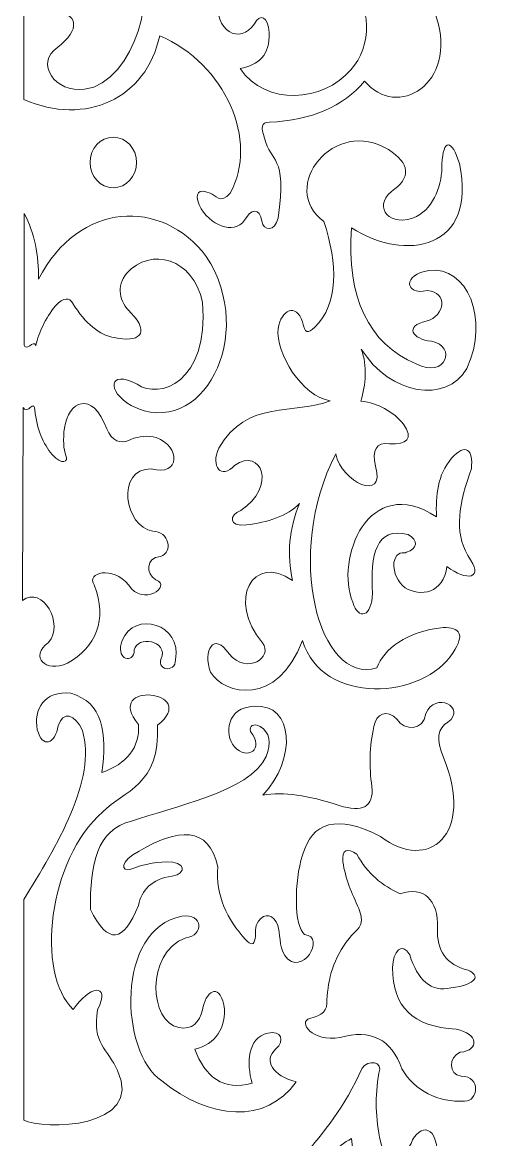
# Model space of a CAD drawing. Header units: centimetres. Extents: x -29 to 29, y -119 to 120.
# Drawn here: x -28.5 to -12.28, y -0.14 to 38.65 of the extents above; entities that cross this region are included whole.
import ezdxf

# ---------------------------------------------------------------- set-up
doc = ezdxf.new("R2010")
doc.units = ezdxf.units.CM
doc.header["$MEASUREMENT"] = 0
doc.layers.add('layer 1', color=7, linetype='Continuous')

msp = doc.modelspace()

# ---------------------------------------------------------------- linework, layer by layer
at = {"layer": 'layer 1', "color": 242, "lineweight": 9}
msp.add_ellipse((-25.34134, 33.78414), major_axis=(0, 0.875), ratio=0.92285714, dxfattribs=at)
for points, knots in [([(-28.45134, 35.97164), (-28.45134, 35.97164), (-28.45134, 41.09914), (-28.45134, 41.09914), (-28.45134, 41.09914), (-27.85815, 41.51183), (-27.18702, 41.61048), (-26.37689, 41.20791), (-26.37689, 41.20791), (-25.61516, 40.36189), (-25.82767, 39.69459), (-26.65509, 40.12539), (-26.65509, 40.12539), (-27.75757, 40.45501), (-27.95357, 39.10016), (-27.55427, 39.04416), (-27.55427, 39.04416), (-26.45878, 39.00573), (-26.51377, 38.36687), (-27.27134, 37.78664), (-27.27134, 37.78664), (-28.10435, 37.22743), (-27.33082, 36.18346), (-26.34501, 36.32571), (-26.34501, 36.32571), (-24.55634, 36.53414), (-23.76178, 40.06278), (-24.56001, 40.67196), (-24.56001, 40.67196), (-25.05164, 40.54328), (-25.11015, 41.71798), (-24.38134, 41.26789), (-24.38134, 41.26789), (-24.14275, 41.16382), (-23.9387, 41.17932), (-23.77634, 41.33914), (-23.77634, 41.33914), (-23.19666, 41.73314), (-23.09463, 40.69804), (-23.55384, 40.68414), (-23.55384, 40.68414), (-23.55384, 40.68414), (-23.55078, 40.08768), (-23.55078, 40.08768), (-23.55078, 40.08768), (-23.52982, 39.87823), (-23.22163, 39.79705), (-23.13078, 39.97768), (-23.13078, 39.97768), (-22.82686, 40.71399), (-21.69041, 40.38885), (-21.72134, 39.51914), (-21.72134, 39.51914), (-21.84548, 38.30205), (-20.94718, 37.87387), (-20.43884, 38.59414), (-20.43884, 38.59414), (-20.25824, 38.97001), (-19.97158, 38.86083), (-19.93384, 38.29164), (-19.93384, 38.29164), (-19.90034, 37.50271), (-20.2906, 37.16979), (-20.93884, 37.04414), (-20.93884, 37.04414), (-20.04844, 35.73748), (-18.05399, 35.87444), (-17.09635, 36.99914), (-17.09635, 36.99914), (-16.35887, 37.7969), (-16.30896, 39.32846), (-17.28634, 39.96664), (-17.28634, 39.96664), (-17.81693, 40.29438), (-18.23694, 40.0638), (-18.31884, 39.55164), (-18.31884, 39.55164), (-18.47806, 38.98797), (-18.90026, 38.98595), (-19.14885, 39.58414), (-19.14885, 39.58414), (-19.38343, 41.94263), (-15.41307, 42.40312), (-15.29885, 39.58164), (-15.29885, 39.58164), (-14.97507, 40.57081), (-14.2713, 41.3317), (-13.18629, 41.27732), (-13.18629, 41.27732), (-12.59137, 41.21217), (-12.60585, 40.49617), (-13.1688, 40.30732), (-13.1688, 40.30732), (-14.08008, 40.15883), (-14.34713, 39.64007), (-14.12879, 38.84232), (-14.12879, 38.84232), (-13.36797, 36.50375), (-15.50492, 35.24878), (-16.61634, 36.61164), (-16.61634, 36.61164), (-17.369, 35.70779), (-18.44894, 35.26271), (-19.92384, 35.17914), (-19.92384, 35.17914), (-20.2201, 35.18679), (-20.21548, 34.98606), (-20.09134, 34.62914), (-20.09134, 34.62914), (-19.89462, 33.74448), (-19.29362, 34.104), (-19.61885, 31.84914), (-19.61885, 31.84914), (-19.72398, 31.38952), (-20.13472, 31.38417), (-20.18133, 31.74664), (-20.18133, 31.74664), (-20.25819, 32.22337), (-20.56467, 32.18275), (-20.78384, 31.77664), (-20.78384, 31.77664), (-21.16524, 31.27173), (-22.00543, 31.57624), (-22.35884, 32.31039), (-22.35884, 32.31039), (-22.516, 32.70103), (-22.40366, 32.90855), (-21.98134, 32.71414), (-21.98134, 32.71414), (-21.79854, 32.6704), (-21.62001, 32.30993), (-21.27884, 32.72414), (-21.27884, 32.72414), (-20.29045, 34.52953), (-21.44251, 37.20549), (-23.73134, 38.18664), (-23.73134, 38.18664), (-24.18786, 36.00298), (-26.29525, 35.03232), (-28.45134, 35.97164)], [0, 0, 0, 0, 0.02777778, 0.02777778, 0.02777778, 0.02777778, 0.05555556, 0.05555556, 0.05555556, 0.05555556, 0.08333333, 0.08333333, 0.08333333, 0.08333333, 0.11111111, 0.11111111, 0.11111111, 0.11111111, 0.13888889, 0.13888889, 0.13888889, 0.13888889, 0.16666667, 0.16666667, 0.16666667, 0.16666667, 0.19444444, 0.19444444, 0.19444444, 0.19444444, 0.22222222, 0.22222222, 0.22222222, 0.22222222, 0.25, 0.25, 0.25, 0.25, 0.27777778, 0.27777778, 0.27777778, 0.27777778, 0.30555556, 0.30555556, 0.30555556, 0.30555556, 0.33333333, 0.33333333, 0.33333333, 0.33333333, 0.36111111, 0.36111111, 0.36111111, 0.36111111, 0.38888889, 0.38888889, 0.38888889, 0.38888889, 0.41666667, 0.41666667, 0.41666667, 0.41666667, 0.44444444, 0.44444444, 0.44444444, 0.44444444, 0.47222222, 0.47222222, 0.47222222, 0.47222222, 0.5, 0.5, 0.5, 0.5, 0.52777778, 0.52777778, 0.52777778, 0.52777778, 0.55555556, 0.55555556, 0.55555556, 0.55555556, 0.58333333, 0.58333333, 0.58333333, 0.58333333, 0.61111111, 0.61111111, 0.61111111, 0.61111111, 0.63888889, 0.63888889, 0.63888889, 0.63888889, 0.66666667, 0.66666667, 0.66666667, 0.66666667, 0.69444444, 0.69444444, 0.69444444, 0.69444444, 0.72222222, 0.72222222, 0.72222222, 0.72222222, 0.75, 0.75, 0.75, 0.75, 0.77777778, 0.77777778, 0.77777778, 0.77777778, 0.80555556, 0.80555556, 0.80555556, 0.80555556, 0.83333333, 0.83333333, 0.83333333, 0.83333333, 0.86111111, 0.86111111, 0.86111111, 0.86111111, 0.88888889, 0.88888889, 0.88888889, 0.88888889, 0.91666667, 0.91666667, 0.91666667, 0.91666667, 0.94444444, 0.94444444, 0.94444444, 0.94444444, 1, 1, 1, 1]), ([(-21.31996, 16.72089), (-20.69695, 15.97866), (-19.77502, 16.60442), (-20.16501, 17.10855), (-20.16501, 17.10855), (-21.41603, 18.5859), (-20.4841, 20.22397), (-19.12503, 19.27605), (-19.12503, 19.27605), (-19.30993, 20.1668), (-19.2451, 21.05546), (-18.87884, 21.94164), (-18.87884, 21.94164), (-19.27101, 21.5182), (-20.0089, 21.27796), (-20.72134, 21.20414), (-20.72134, 21.20414), (-21.36411, 21.12155), (-21.31044, 21.5491), (-20.91884, 21.70414), (-20.91884, 21.70414), (-19.6557, 22.49933), (-20.19139, 23.94338), (-21.13384, 23.25914), (-21.13384, 23.25914), (-21.5916, 22.77298), (-21.97784, 23.21711), (-21.67384, 23.86664), (-21.67384, 23.86664), (-20.72791, 25.56974), (-19.02014, 25.02156), (-17.80885, 25.50914), (-17.80885, 25.50914), (-18.79059, 25.65537), (-19.70685, 27.16135), (-19.62385, 28.02414), (-19.62385, 28.02414), (-19.50572, 28.6653), (-18.99681, 28.92647), (-18.77635, 28.24664), (-18.77635, 28.24664), (-18.67819, 27.84475), (-18.60058, 27.83047), (-18.34635, 28.06664), (-18.34635, 28.06664), (-17.52157, 28.85828), (-17.54476, 30.26681), (-18.03135, 31.72914), (-18.03135, 31.72914), (-19.63968, 32.92648), (-17.64823, 35.39088), (-15.79384, 34.23164), (-15.79384, 34.23164), (-15.03288, 33.74968), (-14.99622, 33.26301), (-15.68384, 32.77164), (-15.68384, 32.77164), (-16.3597, 32.22079), (-15.71875, 31.49161), (-14.81385, 31.90664), (-14.81385, 31.90664), (-14.18506, 32.2428), (-13.92162, 33.04595), (-13.93384, 33.72664), (-13.93384, 33.72664), (-13.89884, 34.61901), (-13.58162, 34.59821), (-13.32884, 33.75414), (-13.32884, 33.75414), (-12.67809, 30.75885), (-15.21438, 30.31352), (-17.07635, 31.51914), (-17.07635, 31.51914), (-17.24288, 29.08273), (-16.49289, 27.50605), (-14.82634, 26.78914), (-14.82634, 26.78914), (-13.80091, 26.27025), (-13.39647, 27.39663), (-14.29884, 27.58164), (-14.29884, 27.58164), (-14.9674, 27.63605), (-15.25051, 28.11755), (-14.48094, 28.26986), (-14.48094, 28.26986), (-13.79941, 28.46295), (-13.72996, 29.29302), (-14.43635, 29.33414), (-14.43635, 29.33414), (-15.2494, 29.16166), (-15.29233, 29.91121), (-14.38343, 30.03486), (-14.38343, 30.03486), (-13.06225, 30.20123), (-12.27776, 28.36608), (-13.06635, 26.62664), (-13.06635, 26.62664), (-13.78181, 25.41691), (-15.72538, 25.6883), (-16.73385, 27.30664), (-16.73385, 27.30664), (-16.51392, 26.69), (-16.57759, 26.09026), (-16.74385, 25.49664), (-16.74385, 25.49664), (-16.14241, 25.42424), (-15.64647, 25.15361), (-15.26791, 24.69935), (-15.26791, 24.69935), (-14.89986, 24.18819), (-15.1609, 23.98461), (-15.7529, 24.01935), (-15.7529, 24.01935), (-16.20909, 24.07546), (-16.37421, 23.79667), (-16.2376, 23.24039), (-16.2376, 23.24039), (-15.8722, 21.962), (-17.43293, 22.68624), (-17.62135, 23.66664), (-17.62135, 23.66664), (-19.41929, 20.17664), (-18.21435, 15.62518), (-16.19384, 16.23914), (-16.19384, 16.23914), (-15.94288, 16.8956), (-15.17651, 17.49884), (-13.89384, 17.63914), (-13.89384, 17.63914), (-13.30674, 17.6445), (-13.12809, 17.39532), (-13.54634, 16.77414), (-13.54634, 16.77414), (-14.56646, 15.12765), (-18.0791, 14.90804), (-18.77884, 17.18914), (-18.77884, 17.18914), (-19.6262, 14.86895), (-21.49862, 15.29894), (-21.96246, 16.08839), (-21.96246, 16.08839), (-22.2467, 16.83301), (-21.84966, 17.52223), (-21.31996, 16.72089)], [0, 0, 0, 0, 0.02702703, 0.02702703, 0.02702703, 0.02702703, 0.05405405, 0.05405405, 0.05405405, 0.05405405, 0.08108108, 0.08108108, 0.08108108, 0.08108108, 0.10810811, 0.10810811, 0.10810811, 0.10810811, 0.13513514, 0.13513514, 0.13513514, 0.13513514, 0.16216216, 0.16216216, 0.16216216, 0.16216216, 0.18918919, 0.18918919, 0.18918919, 0.18918919, 0.21621622, 0.21621622, 0.21621622, 0.21621622, 0.24324324, 0.24324324, 0.24324324, 0.24324324, 0.27027027, 0.27027027, 0.27027027, 0.27027027, 0.2972973, 0.2972973, 0.2972973, 0.2972973, 0.32432432, 0.32432432, 0.32432432, 0.32432432, 0.35135135, 0.35135135, 0.35135135, 0.35135135, 0.37837838, 0.37837838, 0.37837838, 0.37837838, 0.40540541, 0.40540541, 0.40540541, 0.40540541, 0.43243243, 0.43243243, 0.43243243, 0.43243243, 0.45945946, 0.45945946, 0.45945946, 0.45945946, 0.48648649, 0.48648649, 0.48648649, 0.48648649, 0.51351351, 0.51351351, 0.51351351, 0.51351351, 0.54054054, 0.54054054, 0.54054054, 0.54054054, 0.56756757, 0.56756757, 0.56756757, 0.56756757, 0.59459459, 0.59459459, 0.59459459, 0.59459459, 0.62162162, 0.62162162, 0.62162162, 0.62162162, 0.64864865, 0.64864865, 0.64864865, 0.64864865, 0.67567568, 0.67567568, 0.67567568, 0.67567568, 0.7027027, 0.7027027, 0.7027027, 0.7027027, 0.72972973, 0.72972973, 0.72972973, 0.72972973, 0.75675676, 0.75675676, 0.75675676, 0.75675676, 0.78378378, 0.78378378, 0.78378378, 0.78378378, 0.81081081, 0.81081081, 0.81081081, 0.81081081, 0.83783784, 0.83783784, 0.83783784, 0.83783784, 0.86486486, 0.86486486, 0.86486486, 0.86486486, 0.89189189, 0.89189189, 0.89189189, 0.89189189, 0.91891892, 0.91891892, 0.91891892, 0.91891892, 0.94594595, 0.94594595, 0.94594595, 0.94594595, 1, 1, 1, 1]), ([(-28.43884, 27.43664), (-28.43884, 27.43664), (-28.43634, 32.01664), (-28.43634, 32.01664), (-28.43634, 32.01664), (-28.0608, 31.32814), (-27.92897, 30.55393), (-27.93384, 29.73164), (-27.93384, 29.73164), (-26.53993, 32.44838), (-23.64122, 32.5568), (-22.11384, 30.51914), (-22.11384, 30.51914), (-20.31799, 27.77945), (-22.27302, 24.10816), (-24.71884, 25.34164), (-24.71884, 25.34164), (-25.57831, 25.84887), (-25.51771, 26.6108), (-24.51134, 26.08664), (-24.51134, 26.08664), (-23.75401, 25.55434), (-22.02134, 26.11164), (-22.24384, 28.92914), (-22.24384, 28.92914), (-22.55938, 30.45886), (-24.03854, 30.86728), (-24.88134, 29.93164), (-24.88134, 29.93164), (-25.23828, 29.47468), (-25.13948, 28.9557), (-24.72884, 28.56664), (-24.72884, 28.56664), (-24.01793, 27.80537), (-24.48042, 27.53374), (-25.29884, 27.70414), (-25.29884, 27.70414), (-25.81801, 27.78078), (-26.30551, 28.18244), (-26.76134, 28.90914), (-26.76134, 28.90914), (-26.84936, 29.08419), (-27.05822, 29.12258), (-27.34634, 28.81164), (-27.34634, 28.81164), (-27.70473, 28.36238), (-27.91176, 27.9015), (-28.03384, 27.43414), (-28.03384, 27.43414), (-28.06769, 27.52887), (-28.15603, 27.50226), (-28.24259, 27.41789), (-28.24259, 27.41789), (-28.32946, 27.35223), (-28.42012, 27.3691), (-28.43884, 27.43664)], [0, 0, 0, 0, 0.06666667, 0.06666667, 0.06666667, 0.06666667, 0.13333333, 0.13333333, 0.13333333, 0.13333333, 0.2, 0.2, 0.2, 0.2, 0.26666667, 0.26666667, 0.26666667, 0.26666667, 0.33333333, 0.33333333, 0.33333333, 0.33333333, 0.4, 0.4, 0.4, 0.4, 0.46666667, 0.46666667, 0.46666667, 0.46666667, 0.53333333, 0.53333333, 0.53333333, 0.53333333, 0.6, 0.6, 0.6, 0.6, 0.66666667, 0.66666667, 0.66666667, 0.66666667, 0.73333333, 0.73333333, 0.73333333, 0.73333333, 0.8, 0.8, 0.8, 0.8, 0.86666667, 0.86666667, 0.86666667, 0.86666667, 1, 1, 1, 1]), ([(-28.49759, 18.57789), (-27.78836, 19.1088), (-27.03351, 17.75879), (-27.58884, 17.11664), (-27.58884, 17.11664), (-28.26263, 16.61577), (-27.69645, 16.05779), (-26.93384, 16.39664), (-26.93384, 16.39664), (-25.95929, 16.95143), (-25.53227, 17.89591), (-26.00134, 19.11664), (-26.00134, 19.11664), (-26.29887, 19.54154), (-25.37538, 19.8058), (-24.80134, 19.11164), (-24.80134, 19.11164), (-24.32838, 18.35262), (-23.27588, 19.07067), (-23.86634, 19.29164), (-23.86634, 19.29164), (-24.21087, 19.49251), (-24.22537, 20.0723), (-23.70634, 20.10164), (-23.70634, 20.10164), (-23.24499, 20.26625), (-23.40953, 20.96785), (-23.96884, 20.98664), (-23.96884, 20.98664), (-24.94858, 21.12009), (-25.27175, 23.15122), (-24.02384, 23.14914), (-24.02384, 23.14914), (-23.00244, 22.86382), (-23.00506, 23.93247), (-23.84884, 24.23414), (-23.84884, 24.23414), (-24.13853, 24.31458), (-24.44488, 24.28641), (-24.73384, 24.16664), (-24.73384, 24.16664), (-25.0956, 23.98129), (-25.38668, 24.11499), (-25.56634, 24.53664), (-25.56634, 24.53664), (-26.07279, 25.90618), (-26.91295, 25.48566), (-27.03634, 24.56664), (-27.03634, 24.56664), (-27.09167, 24.18039), (-27.06848, 23.80733), (-26.98634, 23.61539), (-26.98634, 23.61539), (-26.88652, 23.38214), (-27.11557, 23.26463), (-27.46384, 23.64164), (-27.46384, 23.64164), (-27.76692, 24.00011), (-28.00133, 24.52657), (-28.06134, 25.19664), (-28.06134, 25.19664), (-28.05802, 25.32087), (-28.1177, 25.37777), (-28.22884, 25.27914), (-28.22884, 25.27914), (-28.27224, 25.197), (-28.41883, 25.16928), (-28.47134, 25.27164), (-28.47134, 25.27164), (-28.47134, 25.27164), (-28.49759, 18.57789), (-28.49759, 18.57789)], [0, 0, 0, 0, 0.05263158, 0.05263158, 0.05263158, 0.05263158, 0.10526316, 0.10526316, 0.10526316, 0.10526316, 0.15789474, 0.15789474, 0.15789474, 0.15789474, 0.21052632, 0.21052632, 0.21052632, 0.21052632, 0.26315789, 0.26315789, 0.26315789, 0.26315789, 0.31578947, 0.31578947, 0.31578947, 0.31578947, 0.36842105, 0.36842105, 0.36842105, 0.36842105, 0.42105263, 0.42105263, 0.42105263, 0.42105263, 0.47368421, 0.47368421, 0.47368421, 0.47368421, 0.52631579, 0.52631579, 0.52631579, 0.52631579, 0.57894737, 0.57894737, 0.57894737, 0.57894737, 0.63157895, 0.63157895, 0.63157895, 0.63157895, 0.68421053, 0.68421053, 0.68421053, 0.68421053, 0.73684211, 0.73684211, 0.73684211, 0.73684211, 0.78947368, 0.78947368, 0.78947368, 0.78947368, 0.84210526, 0.84210526, 0.84210526, 0.84210526, 0.89473684, 0.89473684, 0.89473684, 0.89473684, 1, 1, 1, 1]), ([(-13.75834, 19.76064), (-13.86993, 18.81832), (-14.6858, 18.68818), (-15.21335, 19.02064), (-15.21335, 19.02064), (-15.47633, 19.23079), (-15.62262, 19.51233), (-15.59834, 19.89814), (-15.59834, 19.89814), (-15.50386, 20.35114), (-15.25103, 20.17499), (-15.16084, 20.25564), (-15.16084, 20.25564), (-14.79221, 20.35701), (-14.72861, 20.67843), (-15.11084, 20.86814), (-15.11084, 20.86814), (-16.22733, 21.15469), (-16.41751, 20.16617), (-16.34834, 18.82064), (-16.34834, 18.82064), (-16.35137, 18.00867), (-16.85111, 17.87465), (-17.0271, 18.51939), (-17.0271, 18.51939), (-17.65319, 19.99221), (-16.49335, 23.03314), (-14.12334, 21.48064), (-14.12334, 21.48064), (-14.15156, 22.22197), (-14.09017, 22.93541), (-13.5971, 23.51439), (-13.5971, 23.51439), (-13.11676, 24.06553), (-12.83142, 23.80847), (-12.91334, 23.16064), (-12.91334, 23.16064), (-13.3478, 21.92011), (-13.51362, 20.99821), (-13.03834, 20.13314), (-13.03834, 20.13314), (-12.42433, 19.29535), (-13.08333, 19.23845), (-13.75834, 19.76064)], [0, 0, 0, 0, 0.08333333, 0.08333333, 0.08333333, 0.08333333, 0.16666667, 0.16666667, 0.16666667, 0.16666667, 0.25, 0.25, 0.25, 0.25, 0.33333333, 0.33333333, 0.33333333, 0.33333333, 0.41666667, 0.41666667, 0.41666667, 0.41666667, 0.5, 0.5, 0.5, 0.5, 0.58333333, 0.58333333, 0.58333333, 0.58333333, 0.66666667, 0.66666667, 0.66666667, 0.66666667, 0.75, 0.75, 0.75, 0.75, 0.83333333, 0.83333333, 0.83333333, 0.83333333, 1, 1, 1, 1]), ([(-24.61884, 16.76664), (-24.65713, 17.33169), (-23.56435, 17.27196), (-23.63884, 16.65164), (-23.63884, 16.65164), (-23.92585, 16.13673), (-23.16987, 16.04205), (-23.18134, 16.52164), (-23.18134, 16.52164), (-22.92715, 17.75253), (-24.62154, 18.24727), (-25.02884, 17.18414), (-25.02884, 17.18414), (-25.27578, 16.58745), (-24.7325, 16.35841), (-24.61884, 16.76664)], [0, 0, 0, 0, 0.2, 0.2, 0.2, 0.2, 0.4, 0.4, 0.4, 0.4, 0.6, 0.6, 0.6, 0.6, 1, 1, 1, 1]), ([(-28.44634, 0.52914), (-28.44634, 0.52914), (-28.45134, 8.19164), (-28.45134, 8.19164), (-28.45134, 8.19164), (-27.30149, 10.04597), (-25.91143, 12.35905), (-26.41134, 14.06414), (-26.41134, 14.06414), (-26.67056, 14.63628), (-27.08715, 14.74878), (-27.25134, 14.22914), (-27.25134, 14.22914), (-27.35497, 13.5926), (-27.80237, 13.42506), (-27.97884, 14.09164), (-27.97884, 14.09164), (-28.12524, 14.77881), (-27.72646, 15.46895), (-26.81134, 15.35414), (-26.81134, 15.35414), (-25.7001, 15.04478), (-25.55794, 13.96488), (-25.73384, 12.60914), (-25.73384, 12.60914), (-24.89593, 12.89779), (-24.41087, 13.46195), (-24.46634, 14.27164), (-24.46634, 14.27164), (-25.7396, 15.81464), (-22.26848, 15.46265), (-23.81134, 14.24289), (-23.81134, 14.24289), (-23.68585, 12.17286), (-24.99164, 11.96648), (-25.70384, 11.23414), (-25.70384, 11.23414), (-27.60634, 9.60789), (-28.04543, 5.6184), (-26.72884, 4.37664), (-26.72884, 4.37664), (-26.20154, 5.17988), (-25.41557, 5.35377), (-25.88384, 4.36914), (-25.88384, 4.36914), (-26.09896, 3.17705), (-25.52656, 3.02072), (-25.19384, 2.25664), (-25.19384, 2.25664), (-24.25785, 0.21704), (-27.79874, 0.19761), (-28.44634, 0.52914)], [0, 0, 0, 0, 0.07142857, 0.07142857, 0.07142857, 0.07142857, 0.14285714, 0.14285714, 0.14285714, 0.14285714, 0.21428571, 0.21428571, 0.21428571, 0.21428571, 0.28571429, 0.28571429, 0.28571429, 0.28571429, 0.35714286, 0.35714286, 0.35714286, 0.35714286, 0.42857143, 0.42857143, 0.42857143, 0.42857143, 0.5, 0.5, 0.5, 0.5, 0.57142857, 0.57142857, 0.57142857, 0.57142857, 0.64285714, 0.64285714, 0.64285714, 0.64285714, 0.71428571, 0.71428571, 0.71428571, 0.71428571, 0.78571429, 0.78571429, 0.78571429, 0.78571429, 0.85714286, 0.85714286, 0.85714286, 0.85714286, 1, 1, 1, 1]), ([(-26.13634, 7.85164), (-26.14409, 9.40193), (-25.91399, 10.6413), (-24.70384, 10.91414), (-24.70384, 10.91414), (-23.36013, 11.40581), (-20.59588, 11.91599), (-20.03134, 13.16164), (-20.03134, 13.16164), (-19.84226, 13.62533), (-19.90965, 14.00637), (-20.24634, 14.20164), (-20.24634, 14.20164), (-20.47897, 14.33173), (-20.63506, 14.21692), (-20.57509, 14.03289), (-20.57509, 14.03289), (-20.07286, 13.39478), (-20.69399, 13.01848), (-21.13759, 13.49914), (-21.13759, 13.49914), (-21.49824, 13.93528), (-21.4103, 14.86918), (-20.44884, 14.90539), (-20.44884, 14.90539), (-19.05742, 15.00586), (-18.97473, 13.05589), (-20.14883, 11.82164), (-20.14883, 11.82164), (-19.4105, 11.93111), (-18.614, 11.82693), (-17.49884, 11.45914), (-17.49884, 11.45914), (-16.69712, 11.20579), (-16.29226, 11.39448), (-16.36635, 12.11664), (-16.36635, 12.11664), (-16.46397, 12.81547), (-16.44845, 13.50914), (-16.29635, 14.19664), (-16.29635, 14.19664), (-16.22707, 14.66629), (-15.83276, 14.80897), (-15.48885, 14.44414), (-15.48885, 14.44414), (-15.23921, 14.04476), (-14.58005, 14.04329), (-14.48884, 14.64914), (-14.48884, 14.64914), (-14.19864, 15.43292), (-13.04031, 14.86014), (-13.72635, 14.35414), (-13.72635, 14.35414), (-14.09431, 14.14041), (-14.14003, 13.7518), (-13.87635, 13.12414), (-13.87635, 13.12414), (-12.79332, 10.45676), (-14.39266, 9.1128), (-16.06634, 10.38414), (-16.06634, 10.38414), (-17.57979, 11.16526), (-18.44526, 10.88635), (-18.77384, 9.72914), (-18.77384, 9.72914), (-19.06903, 8.83279), (-19.07095, 7.25898), (-18.70262, 6.97927), (-18.70262, 6.97927), (-17.94158, 6.91398), (-18.79019, 5.45037), (-19.39261, 6.24677), (-19.39261, 6.24677), (-19.604, 6.59427), (-19.52753, 7.03415), (-19.63512, 7.28927), (-19.63512, 7.28927), (-19.76619, 7.68507), (-20.10003, 7.74668), (-20.30634, 7.44164), (-20.30634, 7.44164), (-20.45514, 7.24081), (-20.38134, 7.03998), (-20.41884, 6.83914), (-20.41884, 6.83914), (-20.45034, 6.60294), (-20.5651, 6.60578), (-20.74884, 6.80664), (-20.74884, 6.80664), (-21.3867, 7.49065), (-21.79753, 8.34167), (-21.70884, 9.32914), (-21.70884, 9.32914), (-22.02283, 10.76488), (-23.10997, 10.66515), (-24.44134, 9.87664), (-24.44134, 9.87664), (-25.12496, 9.52909), (-25.07838, 9.1419), (-24.7296, 9.24582), (-24.7296, 9.24582), (-24.36739, 9.40039), (-23.9538, 9.4865), (-23.48884, 9.50414), (-23.48884, 9.50414), (-22.83098, 9.50303), (-22.77959, 9.10948), (-23.29206, 9.00525), (-23.29206, 9.00525), (-24.03353, 8.90532), (-24.34921, 8.51356), (-24.47134, 7.98914), (-24.47134, 7.98914), (-24.98943, 6.68013), (-25.52375, 6.62181), (-26.13634, 7.85164)], [0, 0, 0, 0, 0.03333333, 0.03333333, 0.03333333, 0.03333333, 0.06666667, 0.06666667, 0.06666667, 0.06666667, 0.1, 0.1, 0.1, 0.1, 0.13333333, 0.13333333, 0.13333333, 0.13333333, 0.16666667, 0.16666667, 0.16666667, 0.16666667, 0.2, 0.2, 0.2, 0.2, 0.23333333, 0.23333333, 0.23333333, 0.23333333, 0.26666667, 0.26666667, 0.26666667, 0.26666667, 0.3, 0.3, 0.3, 0.3, 0.33333333, 0.33333333, 0.33333333, 0.33333333, 0.36666667, 0.36666667, 0.36666667, 0.36666667, 0.4, 0.4, 0.4, 0.4, 0.43333333, 0.43333333, 0.43333333, 0.43333333, 0.46666667, 0.46666667, 0.46666667, 0.46666667, 0.5, 0.5, 0.5, 0.5, 0.53333333, 0.53333333, 0.53333333, 0.53333333, 0.56666667, 0.56666667, 0.56666667, 0.56666667, 0.6, 0.6, 0.6, 0.6, 0.63333333, 0.63333333, 0.63333333, 0.63333333, 0.66666667, 0.66666667, 0.66666667, 0.66666667, 0.7, 0.7, 0.7, 0.7, 0.73333333, 0.73333333, 0.73333333, 0.73333333, 0.76666667, 0.76666667, 0.76666667, 0.76666667, 0.8, 0.8, 0.8, 0.8, 0.83333333, 0.83333333, 0.83333333, 0.83333333, 0.86666667, 0.86666667, 0.86666667, 0.86666667, 0.9, 0.9, 0.9, 0.9, 0.93333333, 0.93333333, 0.93333333, 0.93333333, 1, 1, 1, 1]), ([(-17.92885, 4.70914), (-17.88601, 4.3509), (-18.09634, 4.15608), (-18.52134, 4.06664), (-18.52134, 4.06664), (-18.94408, 3.95427), (-18.43678, 3.23281), (-17.46884, 3.40289), (-17.46884, 3.40289), (-16.40073, 3.70718), (-15.68574, 3.34511), (-15.32385, 2.31664), (-15.32385, 2.31664), (-14.87534, 1.54363), (-14.05537, 1.1475), (-13.14635, 1.19414), (-13.14635, 1.19414), (-12.67766, 1.17921), (-12.56047, 2.05389), (-13.26135, 2.06414), (-13.26135, 2.06414), (-13.72247, 2.11143), (-13.70215, 2.73491), (-13.29634, 2.89164), (-13.29634, 2.89164), (-12.62858, 2.95686), (-12.64974, 3.54287), (-13.44438, 3.6901), (-13.44438, 3.6901), (-14.94896, 3.78665), (-15.64785, 4.45987), (-15.64884, 5.82914), (-15.64884, 5.82914), (-15.63708, 6.4056), (-15.311, 6.74582), (-15.05135, 6.27414), (-15.05135, 6.27414), (-14.78663, 5.40476), (-14.30107, 4.96621), (-13.62634, 5.12414), (-13.62634, 5.12414), (-12.69375, 5.25158), (-12.60105, 5.55996), (-13.02759, 5.74414), (-13.02759, 5.74414), (-13.77762, 5.92982), (-14.13013, 6.41607), (-14.0851, 7.20289), (-14.0851, 7.20289), (-14.05979, 8.19714), (-14.56892, 8.67126), (-15.38134, 8.39414), (-15.38134, 8.39414), (-16.00895, 8.67096), (-16.50967, 9.09059), (-16.89135, 9.76664), (-16.89135, 9.76664), (-17.22019, 10.01815), (-17.41909, 9.91274), (-17.37134, 9.50914), (-17.37134, 9.50914), (-17.28858, 8.89304), (-17.05384, 8.41414), (-16.82134, 7.87914), (-16.82134, 7.87914), (-16.53613, 7.2332), (-16.96714, 7.12903), (-17.15134, 6.83914), (-17.15134, 6.83914), (-17.71761, 6.15519), (-17.8798, 5.43696), (-17.92885, 4.70914)], [0, 0, 0, 0, 0.05263158, 0.05263158, 0.05263158, 0.05263158, 0.10526316, 0.10526316, 0.10526316, 0.10526316, 0.15789474, 0.15789474, 0.15789474, 0.15789474, 0.21052632, 0.21052632, 0.21052632, 0.21052632, 0.26315789, 0.26315789, 0.26315789, 0.26315789, 0.31578947, 0.31578947, 0.31578947, 0.31578947, 0.36842105, 0.36842105, 0.36842105, 0.36842105, 0.42105263, 0.42105263, 0.42105263, 0.42105263, 0.47368421, 0.47368421, 0.47368421, 0.47368421, 0.52631579, 0.52631579, 0.52631579, 0.52631579, 0.57894737, 0.57894737, 0.57894737, 0.57894737, 0.63157895, 0.63157895, 0.63157895, 0.63157895, 0.68421053, 0.68421053, 0.68421053, 0.68421053, 0.73684211, 0.73684211, 0.73684211, 0.73684211, 0.78947368, 0.78947368, 0.78947368, 0.78947368, 0.84210526, 0.84210526, 0.84210526, 0.84210526, 0.89473684, 0.89473684, 0.89473684, 0.89473684, 1, 1, 1, 1]), ([(-18.99885, 1.86164), (-19.79994, 2.08579), (-20.15503, 2.60197), (-19.69634, 3.00914), (-19.69634, 3.00914), (-19.37822, 3.29859), (-19.51081, 3.65489), (-19.9752, 3.55858), (-19.9752, 3.55858), (-20.68801, 3.38313), (-20.71861, 2.51547), (-20.5252, 1.81858), (-20.5252, 1.81858), (-21.52573, 1.53279), (-22.1626, 2.03925), (-22.51134, 3.00164), (-22.51134, 3.00164), (-21.79994, 3.17193), (-21.40039, 3.73345), (-21.49884, 4.53664), (-21.49884, 4.53664), (-21.69411, 5.3347), (-22.13638, 4.98831), (-22.24884, 4.36664), (-22.24884, 4.36664), (-22.35286, 3.9312), (-22.59012, 3.65629), (-23.06884, 3.75164), (-23.06884, 3.75164), (-24.07735, 3.91978), (-24.25326, 6.31442), (-22.82884, 6.86914), (-22.82884, 6.86914), (-22.19156, 6.92095), (-22.20378, 7.73244), (-22.96384, 7.61664), (-22.96384, 7.61664), (-25.2657, 7.17989), (-25.12657, 2.88618), (-23.65884, 1.89664), (-23.65884, 1.89664), (-21.97711, 0.54426), (-20.03825, 0.38894), (-18.99885, 1.86164)], [0, 0, 0, 0, 0.08333333, 0.08333333, 0.08333333, 0.08333333, 0.16666667, 0.16666667, 0.16666667, 0.16666667, 0.25, 0.25, 0.25, 0.25, 0.33333333, 0.33333333, 0.33333333, 0.33333333, 0.41666667, 0.41666667, 0.41666667, 0.41666667, 0.5, 0.5, 0.5, 0.5, 0.58333333, 0.58333333, 0.58333333, 0.58333333, 0.66666667, 0.66666667, 0.66666667, 0.66666667, 0.75, 0.75, 0.75, 0.75, 0.83333333, 0.83333333, 0.83333333, 0.83333333, 1, 1, 1, 1]), ([(-16.12385, 2.16664), (-15.94532, 2.58691), (-16.51877, 2.63678), (-16.70134, 2.34164), (-16.70134, 2.34164), (-17.9343, -0.38701), (-19.5867, -1.15542), (-20.63134, -3.35336), (-20.63134, -3.35336), (-21.53632, -5.07729), (-21.79551, -8.50431), (-19.48384, -10.31336), (-19.48384, -10.31336), (-18.86797, -10.92123), (-18.39005, -10.80122), (-18.0501, -9.95336), (-18.0501, -9.95336), (-17.78866, -9.06619), (-17.92243, -8.45975), (-18.47385, -8.56586), (-18.47385, -8.56586), (-19.25242, -9.00063), (-19.58588, -8.0424), (-18.98635, -7.28336), (-18.98635, -7.28336), (-18.50339, -6.60425), (-19.16059, -6.05629), (-19.61135, -6.78836), (-19.61135, -6.78836), (-19.81417, -7.24864), (-20.01597, -7.25946), (-20.21634, -6.61336), (-20.21634, -6.61336), (-20.38957, -6.06255), (-20.44978, -5.4905), (-20.41634, -4.90086), (-20.41634, -4.90086), (-20.37448, -4.54086), (-20.2678, -4.43586), (-20.09634, -4.58586), (-20.09634, -4.58586), (-19.80935, -4.95454), (-19.21777, -5.03725), (-19.09885, -4.49086), (-19.09885, -4.49086), (-19.16601, -3.63339), (-18.91737, -3.24196), (-18.2851, -3.03211), (-18.2851, -3.03211), (-17.52589, -2.70782), (-17.3663, -1.83111), (-18.02385, -1.34336), (-18.02385, -1.34336), (-18.01907, -0.87735), (-17.57694, -0.34928), (-17.07635, -0.10586), (-17.07635, -0.10586), (-16.94114, -2.35254), (-14.34542, -3.10391), (-14.08884, -0.97586), (-14.08884, -0.97586), (-14.0159, 0.48181), (-14.73691, 0.4058), (-15.00635, -0.27086), (-15.00635, -0.27086), (-15.42147, -1.05977), (-15.89899, -0.93453), (-16.06634, -0.20586), (-16.06634, -0.20586), (-16.23698, 0.57672), (-16.26592, 1.36702), (-16.12385, 2.16664)], [0, 0, 0, 0, 0.05263158, 0.05263158, 0.05263158, 0.05263158, 0.10526316, 0.10526316, 0.10526316, 0.10526316, 0.15789474, 0.15789474, 0.15789474, 0.15789474, 0.21052632, 0.21052632, 0.21052632, 0.21052632, 0.26315789, 0.26315789, 0.26315789, 0.26315789, 0.31578947, 0.31578947, 0.31578947, 0.31578947, 0.36842105, 0.36842105, 0.36842105, 0.36842105, 0.42105263, 0.42105263, 0.42105263, 0.42105263, 0.47368421, 0.47368421, 0.47368421, 0.47368421, 0.52631579, 0.52631579, 0.52631579, 0.52631579, 0.57894737, 0.57894737, 0.57894737, 0.57894737, 0.63157895, 0.63157895, 0.63157895, 0.63157895, 0.68421053, 0.68421053, 0.68421053, 0.68421053, 0.73684211, 0.73684211, 0.73684211, 0.73684211, 0.78947368, 0.78947368, 0.78947368, 0.78947368, 0.84210526, 0.84210526, 0.84210526, 0.84210526, 0.89473684, 0.89473684, 0.89473684, 0.89473684, 1, 1, 1, 1])]:
    msp.add_open_spline(points, degree=3, knots=knots, dxfattribs=at)

doc.saveas('drawing.dxf')
